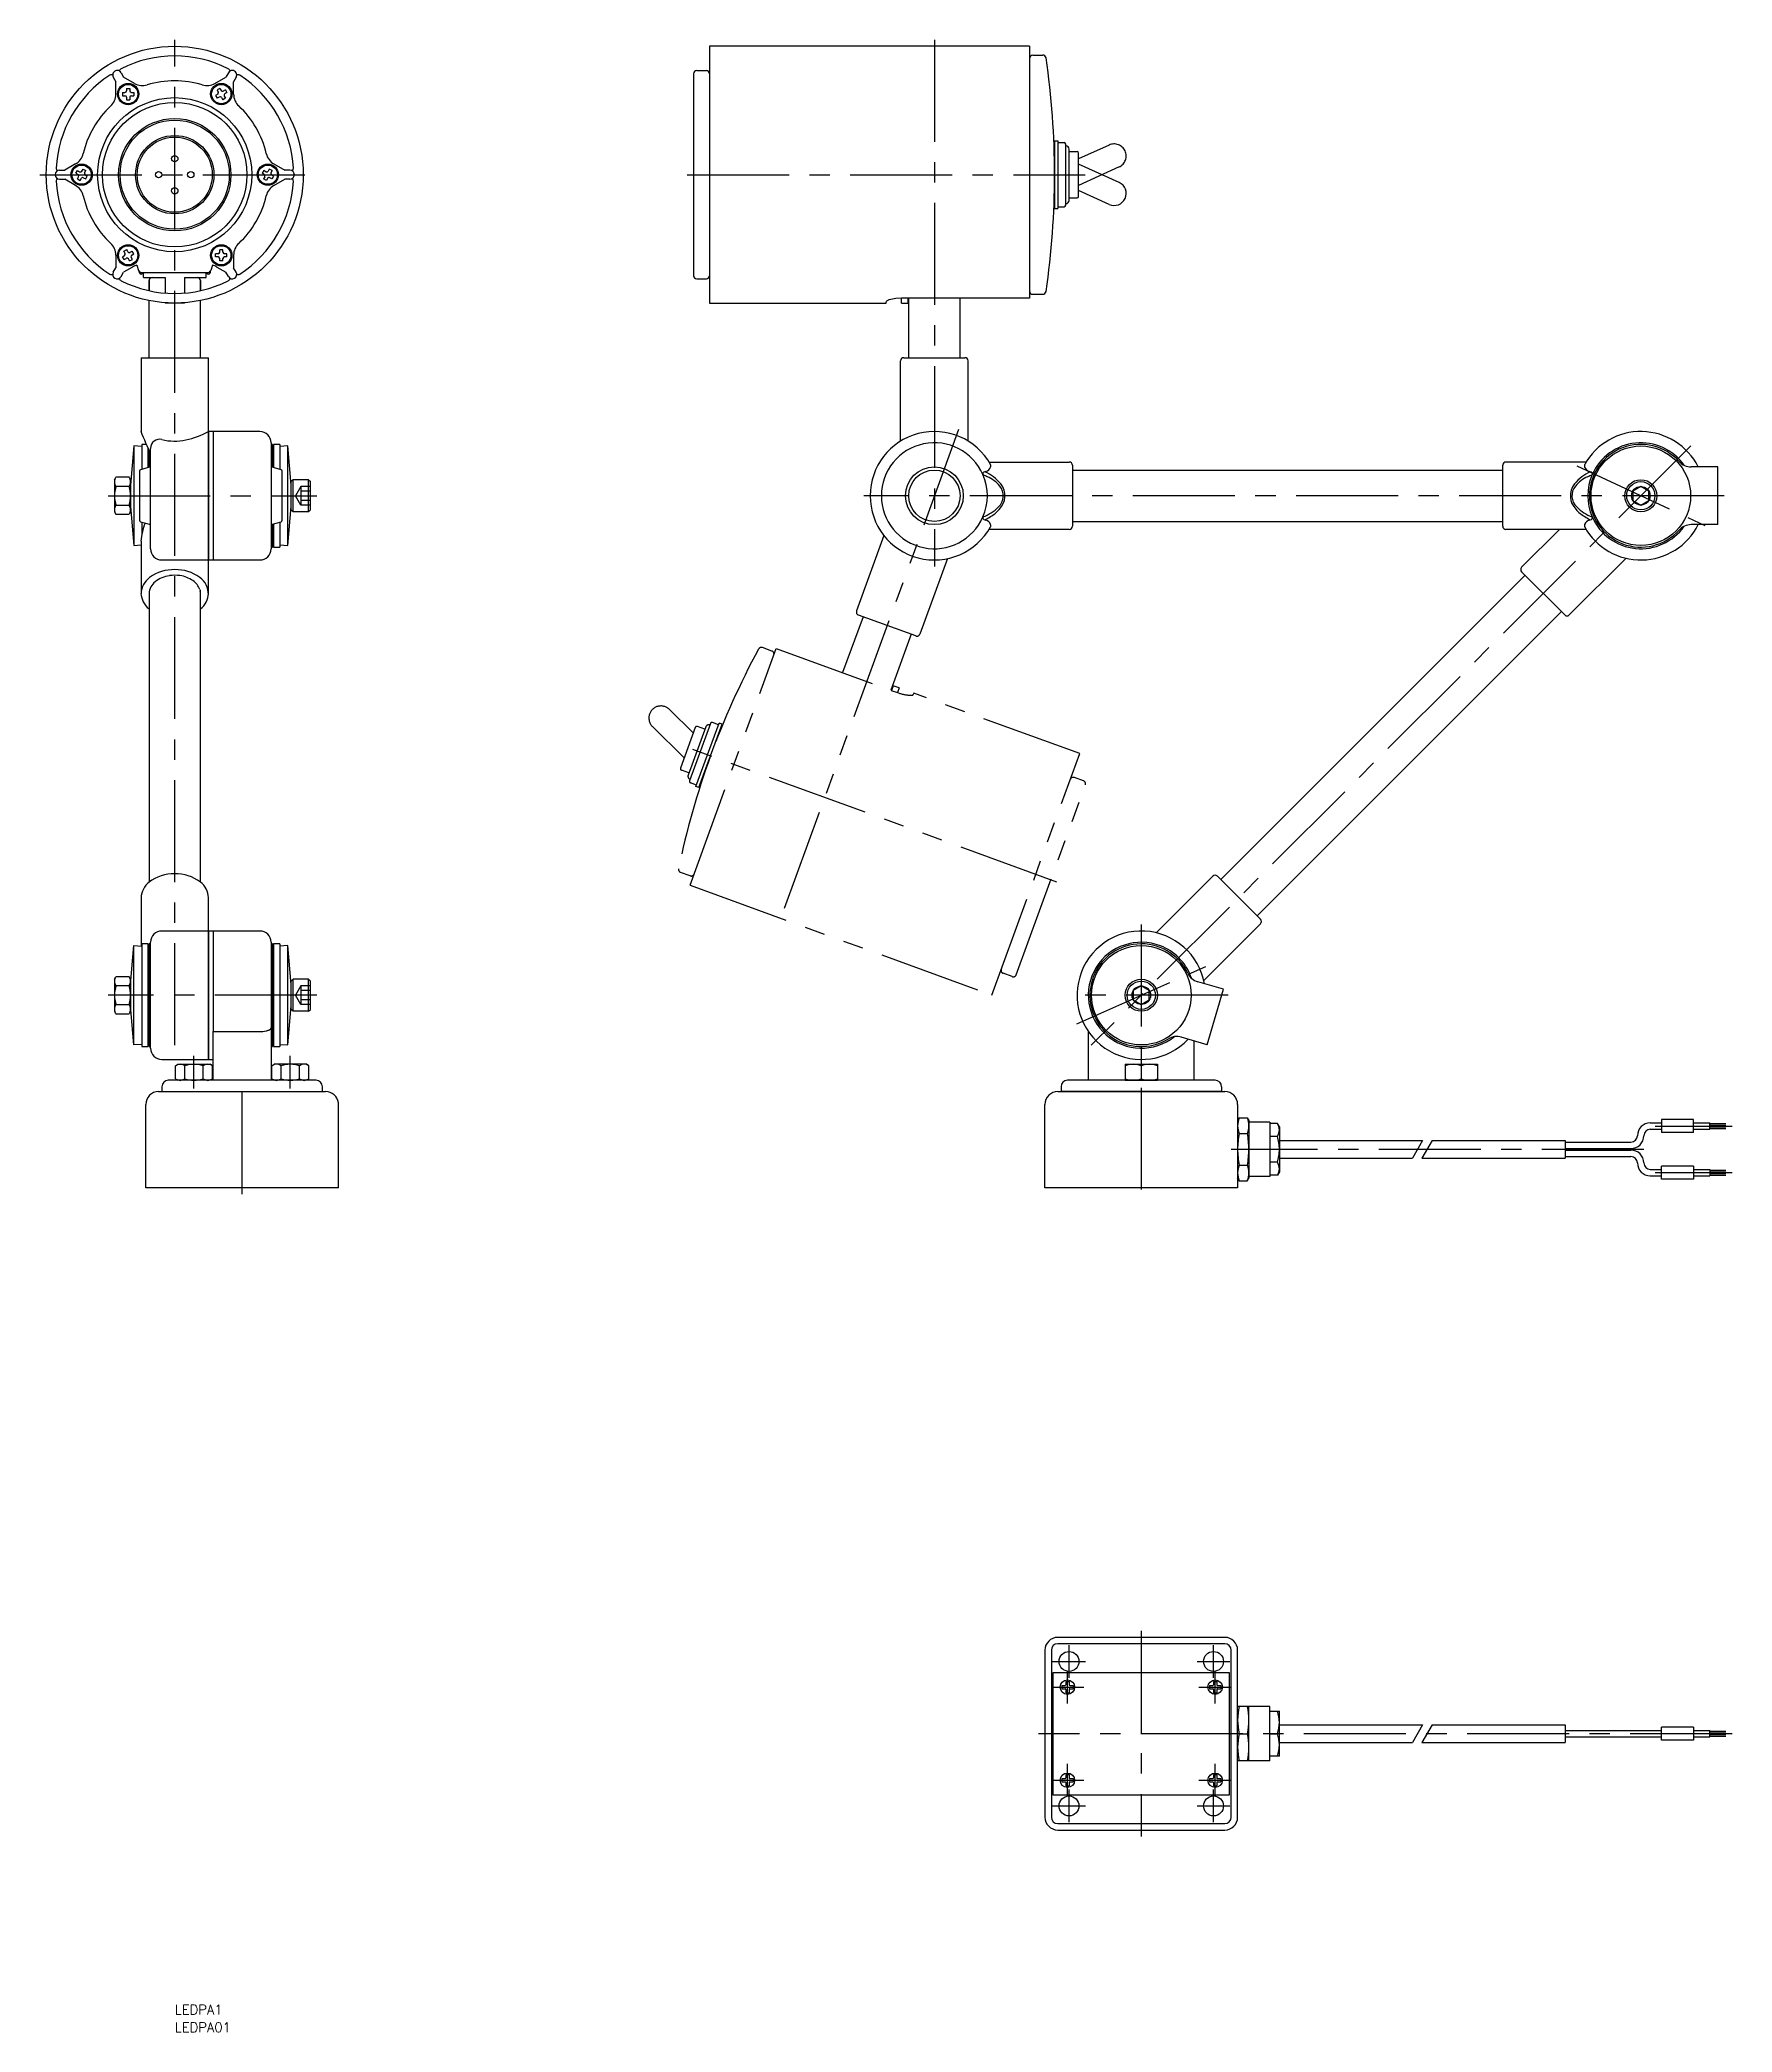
# Model space of a CAD drawing. Extents: x -42 to 485, y -579 to 42.
import ezdxf

# ---------------------------------------------------------------- set-up
doc = ezdxf.new("R2010")
doc.units = 0
for name, pattern in [('CENTER', [50.8, 31.75, -6.35, 6.35, -6.35]), ('DASHED', [19.05, 12.7, -6.35]), ('PHANTOM', [63.5, 31.75, -6.35, 6.35, -6.35, 6.35, -6.35])]:
    doc.linetypes.add(name, pattern=pattern)
doc.layers.get('0').update_dxf_attribs({"linetype": 'CONTINUOUS'})
doc.layers.add('CENTER', color=1, linetype='CENTER')
doc.styles.get("Standard").update_dxf_attribs({"font": 'txt.shx', "height": 3, "bigfont": 'bigfont.shx'})

# ---------------------------------------------------------------- blocks, each defined once
blk = doc.blocks.new('*U18')
at = {"color": 7, "linetype": 'CONTINUOUS'}
blk.add_text('LEDPA1', height=3, dxfattribs=at).set_placement((0, -573))
blk = doc.blocks.new('*U19')
at = {"color": 7, "linetype": 'CONTINUOUS'}
blk.add_text('LEDPA01', height=3, dxfattribs=at).set_placement((0, -578.52))

msp = doc.modelspace()

# ---------------------------------------------------------------- linework, layer by layer
at = {"color": 7, "linetype": 'CONTINUOUS'}
for p, q in [((266.2, 40), (166.56, 40)), ((166.56, 40), (166.56, -40)), ((266.2, 40), (266.2, -38.46)), ((267.2, 37.25), (270.34, 37.25)), ((-16.71, 31.75), (-15.91, 30.36)), ((16.71, 31.75), (15.91, 30.36)), ((161.56, 31.45), (161.56, -31.45)), ((162.56, 32.45), (165.56, 32.45)), ((-19.14, 30.35), (-18.34, 28.96)), ((-18.34, 25.07), (-18.34, 28.96)), ((-16.25, 25.61), (-16.25, 24.61)), ((-16.25, 25.61), (-15.5, 25.61)), ((-12.54, 28.41), (-15.91, 30.36)), ((-15, 26.86), (-14, 26.86)), ((-15, 26.86), (-15, 26.11)), ((-14, 26.86), (-14, 26.11)), ((-13.5, 25.61), (-12.75, 25.61)), ((-12.75, 25.61), (-12.75, 24.61)), ((12.54, 28.41), (15.91, 30.36)), ((13.38, 25.05), (12.73, 24.67)), ((14.06, 26.88), (13.19, 26.38)), ((13.19, 26.38), (13.57, 25.73)), ((14.06, 26.88), (14.43, 26.23)), ((15.77, 26.42), (15.12, 26.05)), ((16.27, 25.56), (15.62, 25.18)), ((15.77, 26.42), (16.27, 25.56)), ((19.14, 30.35), (18.34, 28.96)), ((18.34, 25.07), (18.34, 28.96)), ((-16.25, 24.61), (-15.5, 24.61)), ((-15, 24.11), (-15, 23.36)), ((-15, 23.36), (-14, 23.36)), ((-14, 24.11), (-14, 23.36)), ((-13.5, 24.61), (-12.75, 24.61)), ((12.73, 24.67), (13.23, 23.81)), ((13.88, 24.18), (13.23, 23.81)), ((14.57, 24), (14.94, 23.35)), ((15.81, 23.85), (14.94, 23.35)), ((15.43, 24.5), (15.81, 23.85)), ((273.99, 10.5), (273.99, -10.5)), ((273.99, 10.5), (274.99, 10.5)), ((274.99, 10.5), (274.99, -10.5)), ((274.99, 10), (276.99, 10)), ((277.49, -9.5), (277.49, 9.5)), ((278.49, -8), (278.49, 8)), ((278.49, 7.25), (280.99, 7.25)), ((281.49, -6.75), (281.49, 6.75)), ((-35.85, 1.4), (-34.25, 1.4)), ((-30.88, 3.35), (-34.25, 1.4)), ((-30.77, 0.44), (-30.27, 1.31)), ((-30.77, 0.44), (-30.12, 0.07)), ((-30.27, 1.31), (-29.62, 0.93)), ((-28.93, 1.12), (-28.56, 1.77)), ((-28.56, 1.77), (-27.69, 1.27)), ((-28.07, 0.62), (-27.69, 1.27)), ((27.73, 1.31), (27.23, 0.44)), ((27.88, 0.07), (27.23, 0.44)), ((28.38, 0.93), (27.73, 1.31)), ((29.44, 1.77), (29.07, 1.12)), ((30.31, 1.27), (29.44, 1.77)), ((30.31, 1.27), (29.93, 0.62)), ((30.88, 3.35), (34.25, 1.4)), ((35.85, 1.4), (34.25, 1.4)), ((294.1, -2.41), (281.49, 3.31)), ((-35.85, -1.4), (-34.25, -1.4)), ((-30.88, -3.35), (-34.25, -1.4)), ((-30.31, -1.27), (-29.93, -0.62)), ((-30.31, -1.27), (-29.44, -1.77)), ((-29.44, -1.77), (-29.07, -1.12)), ((-28.38, -0.93), (-27.73, -1.31)), ((-27.88, -0.07), (-27.23, -0.44)), ((-27.73, -1.31), (-27.23, -0.44)), ((28.07, -0.62), (27.69, -1.27)), ((28.56, -1.77), (27.69, -1.27)), ((28.93, -1.12), (28.56, -1.77)), ((30.27, -1.31), (29.62, -0.93)), ((30.77, -0.44), (30.12, -0.07)), ((30.77, -0.44), (30.27, -1.31)), ((30.88, -3.35), (34.25, -1.4)), ((35.85, -1.4), (34.25, -1.4)), ((291, -9.24), (281.49, -4.92)), ((273.99, -10.5), (274.99, -10.5)), ((274.99, -10), (276.99, -10)), ((278.49, -7.25), (280.99, -7.25)), ((-15.81, -23.85), (-14.94, -23.35)), ((-15.43, -24.5), (-15.81, -23.85)), ((-14.57, -24), (-14.94, -23.35)), ((-13.88, -24.18), (-13.23, -23.81)), ((-13.38, -25.05), (-12.73, -24.67)), ((-12.73, -24.67), (-13.23, -23.81)), ((12.75, -25.61), (12.75, -24.61)), ((13.5, -24.61), (12.75, -24.61)), ((15, -23.36), (14, -23.36)), ((14, -24.11), (14, -23.36)), ((15, -24.11), (15, -23.36)), ((16.25, -24.61), (15.5, -24.61)), ((16.25, -25.61), (16.25, -24.61)), ((-19.14, -30.35), (-18.34, -28.96)), ((-18.34, -25.07), (-18.34, -28.96)), ((-16.71, -31.75), (-15.91, -30.36)), ((-16.27, -25.56), (-15.62, -25.18)), ((-15.77, -26.42), (-16.27, -25.56)), ((-13.13, -28.75), (-15.91, -30.36)), ((-15.77, -26.42), (-15.12, -26.05)), ((-14.06, -26.88), (-14.43, -26.23)), ((-14.06, -26.88), (-13.19, -26.38)), ((-13.19, -26.38), (-13.57, -25.73)), ((-11.75, -28.21), (-11.23, -29.81)), ((-10.99, -30.6), (-11.06, -30.12)), ((-10.28, -30.5), (10.28, -30.5)), ((-9.75, -32), (-9.75, -30.5)), ((9.75, -32), (9.75, -30.5)), ((11.06, -30.12), (10.99, -30.6)), ((11.75, -28.21), (11.23, -29.81)), ((13.5, -25.61), (12.75, -25.61)), ((13.13, -28.75), (15.91, -30.36)), ((14, -26.86), (14, -26.11)), ((15, -26.86), (14, -26.86)), ((15, -26.86), (15, -26.11)), ((16.25, -25.61), (15.5, -25.61)), ((16.71, -31.75), (15.91, -30.36)), ((18.34, -25.07), (18.34, -28.96)), ((19.14, -30.35), (18.34, -28.96)), ((-9.75, -32), (-3, -32)), ((-8, -36.12), (-8, -33)), ((-8, -33), (-8, -36.12)), ((-3, -32), (-3, -36.88)), ((3, -32), (3, -36.88)), ((3, -32), (9.75, -32)), ((8, -36.12), (8, -33)), ((8, -33), (8, -36.12)), ((162.56, -32.45), (165.56, -32.45)), ((-8, -57), (-8, -39.19)), ((-3, -39.89), (-3, -40)), ((3, -40), (-3, -40)), ((3, -39.89), (3, -40)), ((8, -57), (8, -39.19)), ((166.56, -40), (221.56, -40)), ((221.56, -40), (221.56, -39.55)), ((226.36, -38.46), (224.55, -38.58)), ((266.2, -38.46), (226.36, -38.46)), ((226.36, -40), (226.36, -38.46)), ((226.36, -40), (228.36, -40)), ((228.56, -38.46), (228.36, -38.46)), ((228.36, -40), (228.36, -38.46)), ((228.56, -57), (228.56, -38.46)), ((244.56, -57), (244.56, -38.46)), ((267.2, -37.25), (270.34, -37.25)), ((-10.5, -57), (-10.5, -80.03)), ((-10.5, -57), (10.5, -57)), ((10.5, -80), (10.5, -57)), ((226.06, -82.98), (226.06, -58)), ((227.06, -57), (246.06, -57)), ((247.06, -82.98), (247.06, -58)), ((10.5, -120), (10.5, -80)), ((10.5, -80), (10.5, -120)), ((12, -80), (10.5, -80)), ((26.5, -80), (12, -80)), ((12, -80), (12, -120)), ((12, -80), (12, -120)), ((-12.74, -84.5), (-13.74, -96.7)), ((-12.74, -84.5), (-12.74, -115.5)), ((-10.25, -84.7), (-12.74, -84.5)), ((-10.25, -84), (-10.25, -91.79)), ((-8.79, -84), (-10.25, -84)), ((-8.25, -91.21), (-8.25, -85.31)), ((-8, -85.92), (-8, -91.14)), ((-7.5, -116.5), (-7.5, -85.23)), ((30, -83.5), (30, -116.5)), ((30.5, -84), (30, -84)), ((30.5, -84), (30.5, -91.14)), ((30.75, -84), (30.75, -91.21)), ((32.75, -84), (30.75, -84)), ((32.75, -84), (32.75, -91.74)), ((35.24, -84.5), (32.75, -84.7)), ((36.24, -96.7), (35.24, -84.5)), ((35.24, -115.5), (35.24, -84.5)), ((-11, -92.38), (-11, -107.62)), ((-7.5, -91), (-10.64, -91.9)), ((-8.25, -91), (-8, -91)), ((33.14, -91.9), (30, -91)), ((30.5, -91), (30.75, -91)), ((33.5, -92.96), (33.5, -92.38)), ((33.5, -107.62), (33.5, -92.96)), ((253.59, -89.5), (278.56, -89.5)), ((279.56, -90.5), (279.56, -109.5)), ((279.56, -92), (413.56, -92)), ((413.56, -109.5), (413.56, -90.5)), ((439.54, -89.5), (414.56, -89.5)), ((480.56, -91), (472.22, -91)), ((480.56, -109), (480.56, -91)), ((-18.74, -95), (-18.3, -94.23)), ((-18.74, -95), (-18.74, -105)), ((-14.19, -94.23), (-18.3, -94.23)), ((-14.19, -97.11), (-18.3, -97.11)), ((-13.74, -95), (-14.19, -94.23)), ((-13.74, -95), (-13.74, -105)), ((36.84, -95), (36.24, -95.6)), ((36.24, -104.4), (36.24, -95.6)), ((36.84, -105), (36.84, -95)), ((41.64, -95), (36.84, -95)), ((41.64, -105), (41.64, -95)), ((41.64, -95), (42.24, -95.6)), ((42.24, -104.4), (42.24, -95.6)), ((456.56, -97.11), (454.06, -98.56)), ((454.06, -98.56), (454.06, -101.44)), ((459.06, -98.56), (456.56, -97.11)), ((459.06, -101.44), (459.06, -98.56)), ((-18.74, -105), (-18.3, -105.77)), ((-18.3, -102.89), (-14.19, -102.89)), ((-13.74, -105), (-14.19, -105.77)), ((-13.74, -103.3), (-12.74, -115.5)), ((35.24, -115.5), (36.24, -103.3)), ((36.84, -105), (36.24, -104.4)), ((41.64, -105), (36.84, -105)), ((41.64, -105), (42.24, -104.4)), ((454.06, -101.44), (456.56, -102.89)), ((456.56, -102.89), (459.06, -101.44)), ((-18.3, -105.77), (-14.19, -105.77)), ((-10.64, -108.1), (-7.5, -109)), ((-10.25, -108.21), (-10.25, -112.18)), ((30, -109), (33.14, -108.1)), ((30.5, -108.86), (30.5, -116)), ((30.75, -109), (30.5, -109)), ((30.75, -108.79), (30.75, -116)), ((32.75, -108.21), (32.75, -116)), ((278.56, -110.5), (253.59, -110.5)), ((279.56, -108), (413.56, -108)), ((439.54, -110.5), (414.56, -110.5)), ((431.21, -110.5), (419.44, -122.27)), ((480.56, -109), (472.22, -109)), ((-12.74, -115.5), (-10.5, -115.32)), ((-10.5, -114.12), (-10.5, -130.41)), ((30, -116), (30.5, -116)), ((30.75, -116), (32.75, -116)), ((32.75, -115.3), (35.24, -115.5)), ((-4, -120), (10.5, -120)), ((10.5, -130.41), (10.5, -120)), ((10.5, -120), (12, -120)), ((12, -120), (26.5, -120)), ((432.88, -137.12), (419.44, -123.69)), ((451.95, -119.46), (434.29, -137.12)), ((325.75, -219.5), (420.5, -124.75)), ((-8, -130.41), (-8, -220.35)), ((8, -220.35), (8, -130.41)), ((337.06, -230.81), (431.81, -136.06)), ((305.61, -236.1), (323.27, -218.44)), ((338.12, -231.88), (324.69, -218.44)), ((325.75, -219.5), (337.06, -230.81)), ((-10.5, -225.16), (-10.5, -240.25)), ((10.5, -235.56), (10.5, -225.16)), ((10.5, -235.56), (-4, -235.56)), ((10.5, -275.56), (10.5, -235.56)), ((10.5, -235.56), (10.5, -275.56)), ((12, -235.56), (10.5, -235.56)), ((26.5, -235.56), (12, -235.56)), ((12, -235.56), (12, -266.87)), ((12, -235.56), (12, -266.87)), ((320.46, -250.95), (338.12, -233.29)), ((-13.74, -252.26), (-12.74, -240.06)), ((-12.74, -271.06), (-12.74, -240.06)), ((-12.74, -240.06), (-10.25, -240.27)), ((-10.25, -239.56), (-10.25, -271.56)), ((-8.25, -239.56), (-10.25, -239.56)), ((-8.25, -271.56), (-8.25, -239.56)), ((-8.25, -240.58), (-8, -240.8)), ((-8, -239.56), (-8, -271.56)), ((-7.5, -239.56), (-8, -239.56)), ((-7.5, -272.06), (-7.5, -239.06)), ((30, -239.06), (30, -265.72)), ((30.5, -239.56), (30, -239.56)), ((30.5, -239.56), (30.5, -271.56)), ((30.75, -239.56), (30.75, -271.56)), ((32.75, -239.56), (30.75, -239.56)), ((32.75, -239.56), (32.75, -271.56)), ((35.24, -240.06), (32.75, -240.27)), ((35.24, -271.06), (35.24, -240.06)), ((36.24, -252.26), (35.24, -240.06)), ((-18.74, -250.56), (-18.3, -249.79)), ((-18.74, -250.56), (-18.74, -260.56)), ((-14.19, -249.79), (-18.3, -249.79)), ((-14.19, -252.68), (-18.3, -252.68)), ((-13.74, -250.56), (-14.19, -249.79)), ((-13.74, -250.56), (-13.74, -260.56)), ((-8.25, -249.76), (-8, -250.41)), ((-8.25, -252.56), (-8, -252.56)), ((30.5, -252.56), (30.75, -252.56)), ((36.84, -250.56), (36.24, -251.16)), ((36.24, -259.96), (36.24, -251.16)), ((36.84, -260.56), (36.84, -250.56)), ((41.64, -250.56), (36.84, -250.56)), ((41.64, -260.56), (41.64, -250.56)), ((41.64, -250.56), (42.24, -251.16)), ((42.24, -259.96), (42.24, -251.16)), ((301, -252.68), (298.5, -254.12)), ((298.5, -254.12), (298.5, -257.01)), ((303.5, -254.12), (301, -252.68)), ((303.5, -257.01), (303.5, -254.12)), ((326.56, -253.71), (318.56, -251.35)), ((321.48, -270.97), (326.56, -253.71)), ((-18.74, -260.56), (-18.3, -261.34)), ((-18.3, -258.45), (-14.19, -258.45)), ((-13.74, -260.56), (-14.19, -261.34)), ((-12.74, -271.06), (-13.74, -258.87)), ((-8.25, -258.56), (-8, -258.56)), ((30.5, -258.56), (30.75, -258.56)), ((35.24, -271.06), (36.24, -258.87)), ((36.84, -260.56), (36.24, -259.96)), ((41.64, -260.56), (36.84, -260.56)), ((41.64, -260.56), (42.24, -259.96)), ((298.5, -257.01), (301, -258.45)), ((301, -258.45), (303.5, -257.01)), ((-18.3, -261.34), (-14.19, -261.34)), ((30, -265.72), (30, -282.06)), ((-10.25, -270.86), (-12.74, -271.06)), ((-10.25, -271.56), (-8.25, -271.56)), ((-8.25, -270.78), (-8, -270.8)), ((-8, -271.56), (-7.5, -271.56)), ((12, -266.87), (26.5, -266.87)), ((12, -282.06), (12, -266.87)), ((30, -271.56), (30.5, -271.56)), ((30.5, -270.8), (30.75, -270.78)), ((30.75, -271.56), (32.75, -271.56)), ((32.75, -270.86), (35.24, -271.06)), ((284.5, -266.87), (284.5, -282.06)), ((321.48, -270.97), (313.47, -268.62)), ((317.5, -282.06), (317.5, -269.8)), ((-4, -275.56), (10.5, -275.56)), ((0.23, -277.51), (1, -277.06)), ((0.23, -281.62), (0.23, -277.51)), ((1, -277.06), (11, -277.06)), ((3.11, -281.62), (3.11, -277.51)), ((8.89, -281.62), (8.89, -277.51)), ((10.5, -275.56), (12, -275.56)), ((11.77, -277.51), (11, -277.06)), ((11.77, -281.62), (11.77, -277.51)), ((30.23, -277.51), (31, -277.06)), ((30.23, -281.62), (30.23, -277.51)), ((41, -277.06), (31, -277.06)), ((33.11, -281.62), (33.11, -277.51)), ((38.89, -281.62), (38.89, -277.51)), ((41.77, -277.51), (41, -277.06)), ((41.77, -281.62), (41.77, -277.51)), ((296, -277.06), (296, -282.06)), ((296, -277.06), (306, -277.06)), ((301, -277.51), (301, -281.62)), ((306, -277.06), (306, -282.06)), ((-4, -284.06), (-4, -285.56)), ((44, -282.06), (-2, -282.06)), ((0.23, -281.62), (1, -282.06)), ((11.77, -281.62), (11, -282.06)), ((30.23, -281.62), (31, -282.06)), ((41.77, -281.62), (41, -282.06)), ((46, -285.56), (46, -284.06)), ((276, -284.06), (276, -285.56)), ((324, -282.06), (278, -282.06)), ((296, -282.06), (306, -282.06)), ((326, -284.06), (326, -285.56)), ((-9, -315.56), (-9, -289.56)), ((-5, -285.56), (47, -285.56)), ((51, -315.56), (51, -289.56)), ((271, -315.56), (271, -289.56)), ((275, -285.56), (327, -285.56)), ((326, -285.56), (276, -285.56)), ((331, -289.56), (331, -315.56)), ((331.48, -293.75), (331, -294.57)), ((331.48, -293.75), (334.02, -293.75)), ((334.02, -293.75), (334.5, -294.57)), ((334.5, -294.57), (334.5, -312.55)), ((341, -295.06), (334.5, -295.06)), ((341, -295.06), (341, -312.06)), ((343.37, -295.48), (341, -295.48)), ((344, -296.56), (343.37, -295.48)), ((344, -296.56), (344, -310.56)), ((459.5, -295.31), (463, -295.31)), ((459.5, -297.31), (463, -297.31)), ((473, -294.31), (463, -294.31)), ((463, -294.31), (463, -298.31)), ((473, -298.31), (473, -294.31)), ((473, -295.31), (478, -295.31)), ((473, -297.31), (478, -297.31)), ((478, -297.31), (478, -295.31)), ((478, -295.56), (483, -295.56)), ((478, -296.06), (483, -296.06)), ((478, -296.56), (483, -296.56)), ((478, -297.06), (483, -297.06)), ((331.48, -298.65), (334.02, -298.65)), ((343.37, -299.52), (341, -299.52)), ((344, -300.81), (388.59, -300.81)), ((391.59, -300.81), (433, -300.81)), ((433, -300.81), (433, -306.31)), ((433, -301.31), (453.5, -301.31)), ((433, -303.31), (453.5, -303.31)), ((433, -303.81), (453.5, -303.81)), ((473, -298.31), (463, -298.31)), ((331.48, -308.47), (334.02, -308.47)), ((343.37, -307.6), (341, -307.6)), ((344, -306.31), (385.41, -306.31)), ((388.41, -306.31), (433, -306.31)), ((433, -305.81), (453.5, -305.81)), ((459.5, -309.81), (463, -309.81)), ((463, -312.81), (463, -308.81)), ((473, -308.81), (463, -308.81)), ((473, -308.81), (473, -312.81)), ((473, -309.81), (478, -309.81)), ((478, -309.81), (478, -311.81)), ((478, -310.06), (483, -310.06)), ((51, -315.56), (-9, -315.56)), ((331, -315.56), (271, -315.56)), ((331.48, -313.38), (331, -312.55)), ((331.48, -313.38), (334.02, -313.38)), ((334.02, -313.38), (334.5, -312.55)), ((341, -312.06), (334.5, -312.06)), ((343.37, -311.64), (341, -311.64)), ((344, -310.56), (343.37, -311.64)), ((459.5, -311.81), (463, -311.81)), ((473, -312.81), (463, -312.81)), ((473, -311.81), (478, -311.81)), ((478, -310.56), (483, -310.56)), ((478, -311.06), (483, -311.06)), ((478, -311.56), (483, -311.56)), ((327, -455.56), (275, -455.56)), ((327, -457.56), (275, -457.56)), ((271, -459.56), (271, -511.56)), ((273, -459.56), (273, -511.56)), ((329, -511.56), (329, -459.56)), ((331, -511.56), (331, -459.56)), ((328.5, -466.56), (273.5, -466.56)), ((273.5, -466.56), (273.5, -504.56)), ((276.25, -470.56), (277.25, -470.56)), ((276.25, -470.56), (276.25, -471.56)), ((276.25, -471.56), (277.25, -471.56)), ((277.5, -469.31), (278.5, -469.31)), ((277.5, -469.31), (277.5, -470.31)), ((278.5, -469.31), (278.5, -470.31)), ((278.75, -470.56), (279.75, -470.56)), ((278.75, -471.56), (279.75, -471.56)), ((279.75, -470.56), (279.75, -471.56)), ((322.25, -470.56), (322.25, -471.56)), ((322.25, -470.56), (323.25, -470.56)), ((322.25, -471.56), (323.25, -471.56)), ((323.5, -469.31), (324.5, -469.31)), ((323.5, -469.31), (323.5, -470.31)), ((324.5, -469.31), (324.5, -470.31)), ((324.75, -470.56), (325.75, -470.56)), ((324.75, -471.56), (325.75, -471.56)), ((325.75, -470.56), (325.75, -471.56)), ((328.5, -504.56), (328.5, -466.56)), ((277.5, -471.81), (277.5, -472.81)), ((277.5, -472.81), (278.5, -472.81)), ((278.5, -471.81), (278.5, -472.81)), ((323.5, -471.81), (323.5, -472.81)), ((323.5, -472.81), (324.5, -472.81)), ((324.5, -471.81), (324.5, -472.81)), ((341, -477.06), (331, -477.06)), ((331, -494.06), (331, -477.06)), ((334.5, -494.06), (334.5, -477.06)), ((341, -494.06), (341, -477.06)), ((341, -492.56), (341, -478.56)), ((341, -478.56), (344, -478.56)), ((344, -492.56), (344, -478.56)), ((344, -482.81), (388.59, -482.81)), ((391.59, -482.81), (433, -482.81)), ((433, -482.81), (433, -488.31)), ((463, -487.56), (463, -483.56)), ((473, -483.56), (463, -483.56)), ((473, -483.56), (473, -487.56)), ((331.48, -485.56), (334.02, -485.56)), ((341, -485.56), (343.37, -485.56)), ((344, -488.31), (385.41, -488.31)), ((388.41, -488.31), (433, -488.31)), ((433, -484.56), (463, -484.56)), ((433, -486.56), (463, -486.56)), ((473, -487.56), (463, -487.56)), ((473, -484.56), (478, -484.56)), ((473, -486.56), (478, -486.56)), ((478, -486.56), (478, -484.56)), ((478, -484.81), (483, -484.81)), ((478, -485.31), (483, -485.31)), ((478, -485.81), (483, -485.81)), ((478, -486.31), (483, -486.31)), ((341, -494.06), (331, -494.06)), ((344, -492.56), (341, -492.56)), ((276.25, -499.56), (277.25, -499.56)), ((276.25, -499.56), (276.25, -500.56)), ((276.25, -500.56), (277.25, -500.56)), ((277.5, -498.31), (278.5, -498.31)), ((277.5, -498.31), (277.5, -499.31)), ((277.5, -500.81), (277.5, -501.81)), ((277.5, -501.81), (278.5, -501.81)), ((278.5, -498.31), (278.5, -499.31)), ((278.5, -500.81), (278.5, -501.81)), ((278.75, -499.56), (279.75, -499.56)), ((278.75, -500.56), (279.75, -500.56)), ((279.75, -499.56), (279.75, -500.56)), ((322.25, -499.56), (322.25, -500.56)), ((322.25, -499.56), (323.25, -499.56)), ((322.25, -500.56), (323.25, -500.56)), ((323.5, -498.31), (324.5, -498.31)), ((323.5, -498.31), (323.5, -499.31)), ((323.5, -500.81), (323.5, -501.81)), ((323.5, -501.81), (324.5, -501.81)), ((324.5, -498.31), (324.5, -499.31)), ((324.5, -500.81), (324.5, -501.81)), ((324.75, -499.56), (325.75, -499.56)), ((324.75, -500.56), (325.75, -500.56)), ((325.75, -499.56), (325.75, -500.56)), ((273.5, -504.56), (328.5, -504.56)), ((275, -513.56), (327, -513.56)), ((275, -515.56), (327, -515.56))]:
    msp.add_line(p, q, dxfattribs=at)
at = {"color": 3, "linetype": 'PHANTOM'}
for p, q in [((291, 9.24), (281.49, 4.92)), ((294.1, 2.41), (281.49, -3.32)), ((244.09, -79.33), (188, -233.44)), ((220.87, -112.4), (212.33, -135.88)), ((240.61, -119.59), (232.07, -143.06)), ((214.34, -137.67), (208, -155.09)), ((230.78, -143.66), (212.93, -137.16)), ((160.49, -221.3), (187.32, -147.57)), ((185.97, -148.36), (183.02, -147.29)), ((187.32, -147.57), (225.1, -161.32)), ((229.37, -143.14), (223.03, -160.57)), ((223.03, -160.57), (223.22, -160.63)), ((223.75, -159.19), (223.22, -160.63)), ((225.63, -159.87), (223.75, -159.19)), ((225.63, -159.87), (225.1, -161.32)), ((154.03, -166.54), (161.49, -173.85)), ((230.14, -161.51), (229.98, -161.94)), ((281.82, -180.32), (230.14, -161.51)), ((148.78, -171.9), (158.67, -181.59)), ((162.11, -172.14), (157.49, -184.82)), ((165.36, -171.99), (159.89, -187.02)), ((166.81, -170.92), (160.31, -188.77)), ((162.32, -190.57), (169.5, -170.84)), ((165.1, -172.69), (162.75, -171.84)), ((163.26, -190.91), (170.44, -171.18)), ((169.33, -171.31), (167.45, -170.62)), ((170.44, -171.18), (169.5, -170.84)), ((274.72, -220.3), (157.92, -177.8)), ((160.14, -186.32), (157.79, -185.46)), ((254.46, -255.5), (281.82, -180.32)), ((162.49, -190.1), (160.61, -189.42)), ((163.26, -190.91), (162.32, -190.57)), ((262.08, -249.17), (283.59, -190.07)), ((283, -188.79), (280.18, -187.76)), ((160.49, -218.37), (157.54, -217.3)), ((160.49, -221.3), (254.46, -255.5)), ((260.8, -249.77), (257.98, -248.74))]:
    msp.add_line(p, q, dxfattribs=at)
at = {"color": 3, "linetype": 'DASHED'}
for p, q in [((39.24, -97.11), (37.57, -100)), ((42.24, -97.11), (39.24, -97.11)), ((39.24, -97.11), (39.24, -102.89)), ((42.24, -98.56), (39.24, -98.56)), ((39.24, -102.89), (37.57, -100)), ((42.24, -101.44), (39.24, -101.44)), ((42.24, -102.89), (39.24, -102.89)), ((39.24, -252.68), (37.57, -255.56)), ((42.24, -252.68), (39.24, -252.68)), ((39.24, -252.68), (39.24, -258.45)), ((42.24, -254.12), (39.24, -254.12)), ((39.24, -258.45), (37.57, -255.56)), ((42.24, -257.01), (39.24, -257.01)), ((42.24, -258.45), (39.24, -258.45))]:
    msp.add_line(p, q, dxfattribs=at)
at = {"color": 3, "linetype": 'CONTINUOUS'}
for p, q in [((-8.25, -253.1), (-8, -253.1)), ((30.5, -253.1), (30.75, -253.1)), ((-8.25, -258.02), (-8, -258.02)), ((30.5, -258.02), (30.75, -258.02)), ((388.59, -300.81), (385.41, -306.31)), ((391.59, -300.81), (388.41, -306.31)), ((388.59, -482.81), (385.41, -488.31)), ((391.59, -482.81), (388.41, -488.31))]:
    msp.add_line(p, q, dxfattribs=at)
at = {"color": 7, "linetype": 'CONTINUOUS'}
for centre, radius in [((0, 0), 40), ((-14.5, 25.11), 3.31), ((-14.5, 25.11), 3), ((14.5, 25.11), 3.31), ((14.5, 25.11), 3), ((0, 0), 24), ((0, 0), 22.5), ((0, 0), 17.5), ((0, 0), 17), ((0, 0), 12.2), ((0, 0), 11.7), ((-29, 0), 3.31), ((-29, 0), 3), ((-5, 0), 1), ((0, 5), 1), ((5, 0), 1), ((29, 0), 3.31), ((29, 0), 3), ((0, -5), 1), ((-14.5, -25.11), 3.31), ((-14.5, -25.11), 3), ((14.5, -25.11), 3.31), ((14.5, -25.11), 3), ((456.56, -100), 15.5), ((236.56, -100), 9), ((236.56, -100), 8), ((456.56, -100), 5), ((456.56, -100), 4.4), ((456.56, -100), 2.89), ((301, -255.56), 15.5), ((301, -255.56), 5), ((301, -255.56), 4.4), ((301, -255.56), 2.89), ((278.5, -463.06), 3.1), ((323.5, -463.06), 3.1), ((278, -471.06), 2.25), ((324, -471.06), 2.25), ((278, -500.06), 2.25), ((324, -500.06), 2.25), ((278.5, -508.06), 3.1), ((323.5, -508.06), 3.1)]:
    msp.add_circle(centre, radius, dxfattribs=at)
for centre, radius, start, end in [((267.2, 36.25), 1, 90.00007, 180.00007), ((270.34, 36.25), 1, 8.37108, 90.00007), ((-19.7, 30.13), 1, 67.71157, 123.18474), ((-17.92, 31.05), 1.4, 30, 210), ((-16.24, 32.13), 1, 116.81526, 172.28843), ((0, 0), 37, 63.18474, 116.81526), ((16.24, 32.13), 1, 7.71157, 63.18474), ((17.93, 31.05), 1.4, 330, 150), ((19.7, 30.13), 1, 56.81526, 112.28843), ((162.56, 31.45), 1, 90.00007, 180.00021), ((165.56, 31.45), 1, 0.00007, 90.00007), ((23.99, 0), 250, 0.00018, 8.37108), ((0, 0), 37, 123.18474, 176.81526), ((-23.34, 25.07), 5, 312.95197, 0), ((-15.5, 26.11), 0.5, 270, 0), ((-13.5, 26.11), 0.5, 180, 270), ((-10.04, 32.75), 5, 240, 287.04803), ((0, 0), 29.25, 72.95197, 107.04803), ((10.04, 32.75), 5, 252.95197, 300), ((13.13, 25.48), 0.5, 300, 30), ((14.87, 26.48), 0.5, 210, 300), ((15.87, 24.75), 0.5, 120, 210), ((23.34, 25.07), 5, 180, 227.04803), ((0, 0), 37, 3.18474, 56.81526), ((0, 0), 29.25, 132.95197, 167.04803), ((-15.5, 24.11), 0.5, 0, 90), ((-13.5, 24.11), 0.5, 90, 180), ((14.13, 23.75), 0.5, 30, 120), ((0, 0), 29.25, 12.95197, 47.04803), ((-33.38, 7.68), 5, 300, 347.04803), ((33.38, 7.68), 5, 192.95197, 240), ((276.99, 9.5), 0.5, 0.00007, 90.00007), ((277.49, 8), 1, 0.00007, 90.00007), ((280.99, 6.75), 0.5, 0.00007, 90.00007), ((-35.85, 0), 1.4, 90, 270), ((-35.94, 2), 1, 176.81526, 232.28843), ((-30.37, -0.37), 0.5, 330, 60), ((-29.37, 1.37), 0.5, 240, 330), ((-27.63, 0.37), 0.5, 150, 240), ((27.63, -0.37), 0.5, 330, 60), ((28.63, 1.37), 0.5, 240, 330), ((30.37, 0.37), 0.5, 150, 240), ((35.85, 0), 1.4, 270, 90), ((35.94, 2), 1, 307.71157, 3.18474), ((-35.94, -2), 1, 127.71157, 183.18474), ((0, 0), 37, 183.18474, 236.81526), ((-33.38, -7.68), 5, 12.95197, 60), ((-28.63, -1.37), 0.5, 60, 150), ((0, 0), 37, 303.18474, 356.81526), ((33.38, -7.68), 5, 120, 167.04803), ((29.37, -1.37), 0.5, 60, 150), ((35.94, -2), 1, 356.81526, 52.28843), ((23.99, 0), 250, 351.62907, 0.00018), ((292.55, -5.83), 3.75, 245.56172, 65.56172), ((0, 0), 29.25, 192.95197, 227.04803), ((0, 0), 29.25, 312.95197, 347.04803), ((276.99, -9.5), 0.5, 270.00007, 0.00007), ((277.49, -8), 1, 270.00007, 0.00007), ((280.99, -6.75), 0.5, 270.00007, 0.00007), ((-23.34, -25.07), 5, 0, 47.04803), ((-15.87, -24.75), 0.5, 300, 30), ((-14.13, -23.75), 0.5, 210, 300), ((13.5, -24.11), 0.5, 270, 0), ((15.5, -24.11), 0.5, 180, 270), ((23.34, -25.07), 5, 132.95197, 180), ((-19.7, -30.13), 1, 236.81526, 292.28843), ((-17.92, -31.05), 1.4, 150, 330), ((-14.87, -26.48), 0.5, 30, 120), ((-13.13, -25.48), 0.5, 120, 210), ((-10.63, -33.08), 5, 102.95406, 120), ((-10.28, -29.5), 1, 198.14709, 270), ((-10.5, -30.5), 0.5, 191.81665, 0), ((10.5, -30.5), 0.5, 180, 348.18335), ((10.28, -29.5), 1, 270, 341.85291), ((10.63, -33.08), 5, 60, 77.04594), ((13.5, -26.11), 0.5, 0, 90), ((15.5, -26.11), 0.5, 90, 180), ((17.93, -31.05), 1.4, 210, 30), ((19.7, -30.13), 1, 247.71157, 303.18474), ((-16.24, -32.13), 1, 187.71157, 243.18474), ((0, 0), 37, 243.18474, 296.81526), ((-7, -33), 1, 90, 180), ((7, -33), 1, 0, 90), ((16.24, -32.13), 1, 296.81526, 352.28843), ((162.56, -31.45), 1, 180.00021, 270.00007), ((165.56, -31.45), 1, 270.00007, 0.00007), ((267.2, -36.25), 1, 180.00007, 270.00007), ((270.34, -36.25), 1, 270.00007, 351.62907), ((221.77, -39.56), 0.205, 124.38789, 176.17434), ((223.06, -41.28), 2.35, 105.59904, 126.76172), ((225.98, -50.98), 12.48, 96.56609, 106.52514), ((227.06, -58), 1, 90.00007, 180.00007), ((246.06, -58), 1, 0.00007, 90.00007), ((-163.69, -148.48), 167.79, 21.42771, 24.07549), ((-2.18, -56.81), 26.43, 282.33611, 298.65883), ((26.5, -83.5), 3.5, 0, 90), ((236.56, -100), 20, 29.03956, 330.96059), ((456.56, -100), 20, 26.74368, 150.96052), ((-4.79, -85.11), 2.71, 72.99476, 182.55501), ((-0.01, -65.54), 17.44, 256.76032, 281.50102), ((236.56, -100), 16.5, 23.57836, 336.42179), ((456.56, -100), 16, 41.81031, 318.18969), ((456.56, -100), 16.5, 35.09809, 156.42172), ((-10.5, -92.38), 0.5, 105.9454, 180), ((33, -92.38), 0.5, 0, 74.0546), ((252.17, -93.16), 0.542, 111.23359, 206.57856), ((253.47, -95.98), 3.65, 103.33418, 114.20998), ((246.39, -105.34), 14.11, 39.83208, 65.26268), ((251.72, -90.03), 2.57, 290.64684, 335.58722), ((253.59, -90.58), 0.543, 16.24123, 32.26567), ((253.11, -90.69), 1.04, 337.18093, 14.28186), ((278.56, -90.5), 1, 0.00007, 90.00007), ((414.56, -90.5), 1, 90.00007, 180.00007), ((446.74, -105.34), 14.11, 114.73732, 140.16792), ((440.02, -90.69), 1.04, 165.71814, 202.81907), ((439.54, -90.58), 0.543, 147.73433, 163.75877), ((441.4, -90.03), 2.57, 204.41278, 249.35316), ((439.66, -95.98), 3.65, 65.79002, 76.66582), ((440.96, -93.16), 0.542, 333.42144, 68.76641), ((472.22, -86), 5, 221.81031, 270), ((-16.19, -95.67), 2.56, 154.38425, 214.38425), ((-9.19, -100), 9.55, 162.41205, 197.58795), ((-16.3, -95.67), 2.56, 325.61575, 25.61575), ((-23.3, -100), 9.55, 342.41205, 17.58795), ((236.56, -100), 16.5, 336.42179, 23.57836), ((277.44, -39.22), 59.99, 244.58173, 246.08886), ((249.14, -103.13), 9.9, 38.22232, 66.31443), ((253.34, -100.02), 4.68, 312.67553, 40.19052), ((252.59, -100.01), 5.94, 314.45595, 38.63033), ((440.54, -100.01), 5.94, 141.36967, 225.54405), ((439.78, -100.02), 4.68, 139.80948, 227.32447), ((443.98, -103.13), 9.9, 113.68557, 141.77768), ((415.69, -39.22), 59.99, 293.91114, 295.41827), ((456.56, -100), 16.5, 156.42172, 203.57828), ((-16.19, -104.33), 2.56, 145.61575, 205.61575), ((-16.3, -104.33), 2.56, 334.38425, 34.38425), ((246.9, -93.92), 13.56, 290.68774, 315.21576), ((249.27, -97.92), 9.8, 299.02055, 319.75915), ((443.86, -97.92), 9.8, 220.24085, 240.97945), ((446.23, -93.92), 13.56, 224.78424, 249.31226), ((-10.5, -107.62), 0.5, 180, 254.0546), ((9.61, -115.73), 20.18, 159.02209, 175.41658), ((33, -107.62), 0.5, 285.9454, 0), ((252.17, -106.84), 0.542, 153.42103, 248.766), ((253.47, -104.02), 3.65, 245.7896, 256.66541), ((243.73, -90.49), 19.02, 296.75779, 302.75222), ((251.72, -109.97), 2.57, 24.41237, 69.35274), ((253.59, -109.42), 0.543, 327.73392, 343.75835), ((253.11, -109.31), 1.04, 345.71772, 22.81866), ((278.56, -109.5), 1, 270.00007, 0.00007), ((414.56, -109.5), 1, 180.00007, 270.00007), ((440.02, -109.31), 1.04, 157.18134, 194.28228), ((439.54, -109.42), 0.543, 196.24165, 212.26608), ((441.4, -109.97), 2.57, 110.64726, 155.58763), ((456.56, -100), 20, 209.03948, 333.25632), ((449.39, -90.49), 19.02, 237.24778, 243.24221), ((439.66, -104.02), 3.65, 283.33459, 294.2104), ((440.96, -106.84), 0.542, 291.234, 26.57897), ((456.56, -100), 16.5, 203.57828, 324.90191), ((472.22, -114), 5, 90, 138.18969), ((-4, -116.5), 3.5, 180, 270), ((26.5, -116.5), 3.5, 270, 0), ((-0.28, -135.83), 12.83, 88.75024, 125.98639), ((0.27, -135.75), 12.75, 53.79701, 91.2195), ((420.15, -122.98), 1, 135, 225), ((-3.88, -130.79), 6.63, 126.46264, 176.72026), ((-3.05, -130.69), 4.96, 127.75351, 176.76565), ((-0.48, -133.85), 9.03, 97.35584, 128.33984), ((0.07, -136.46), 11.7, 82.27782, 98.38325), ((0.16, -134.62), 9.86, 56.24219, 81.35164), ((2.48, -131.13), 5.67, 19.42817, 56.18566), ((4.31, -130.55), 6.17, 357.5872, 55.55037), ((26.81, -126.14), 19.23, 189.29638, 190.69857), ((5.57, -130.36), 2.43, 358.914, 15.55998), ((-4.1, -130.13), 6.41, 182.45024, 232.48737), ((4.17, -130.17), 6.34, 307.20798, 357.85441), ((433.58, -136.42), 1, 225, 315), ((-3.91, -225.53), 6.6, 128.27737, 176.78502), ((-0.26, -230.55), 12.8, 88.82946, 127.19068), ((0.38, -230.19), 12.45, 52.24181, 91.73806), ((4.17, -225.4), 6.34, 2.14559, 52.79202), ((323.98, -219.15), 1, 45, 135), ((-4, -239.06), 3.5, 90, 180), ((26.5, -239.06), 3.5, 0, 90), ((301, -255.56), 20, 10.34446, 316.85709), ((337.42, -232.58), 1, 315, 45), ((-5.72, -241.84), 4.8, 160.63214, 160.90175), ((301, -255.56), 16.5, 68.57828, 308.50268), ((301, -255.56), 16, 25.41109, 301.79046), ((301, -255.56), 16.5, 21.42172, 68.57828), ((-16.19, -251.23), 2.56, 154.38425, 214.38425), ((-9.19, -255.56), 9.55, 162.41205, 197.58795), ((-16.3, -251.23), 2.56, 325.61575, 25.61575), ((-23.3, -255.56), 9.55, 342.41205, 17.58795), ((319.97, -246.55), 5, 205.41109, 253.60078), ((301, -255.56), 16.5, 18.69887, 21.42172), ((-16.19, -259.89), 2.56, 145.61575, 205.61575), ((-16.3, -259.89), 2.56, 334.38425, 34.38425), ((26.56, -257.12), 9.75, 269.65764, 281.1027), ((27.58, -262.29), 4.48, 281.02478, 293.47682), ((28.68, -264.82), 1.72, 293.63279, 309.87669), ((29.43, -265.69), 0.571, 307.28192, 356.12507), ((-8.11, -269.98), 0.138, 187.73886, 243.89297), ((-7.8, -269.49), 0.721, 238.58736, 253.73261), ((-4, -272.06), 3.5, 180, 270), ((30.3, -269.49), 0.721, 286.26739, 301.41264), ((30.61, -269.98), 0.138, 296.10703, 352.26114), ((312.06, -273.41), 5, 73.60078, 121.79046), ((1.67, -279.62), 2.56, 55.61575, 124.38425), ((6, -286.62), 9.55, 72.41205, 107.58795), ((10.33, -279.62), 2.56, 55.61575, 124.38425), ((31.67, -279.62), 2.56, 55.61575, 124.38425), ((36, -286.62), 9.55, 72.41205, 107.58795), ((40.33, -279.62), 2.56, 55.61575, 124.38425), ((298.5, -284.28), 7.22, 69.74384, 110.25616), ((303.5, -284.28), 7.22, 69.74384, 110.25616), ((-2, -284.06), 2, 90, 180), ((1.67, -279.51), 2.56, 235.61575, 304.38425), ((6, -272.51), 9.55, 252.41205, 287.58795), ((10.33, -279.51), 2.56, 235.61575, 304.38425), ((31.67, -279.51), 2.56, 235.61575, 304.38425), ((36, -272.51), 9.55, 252.41205, 287.58795), ((40.33, -279.51), 2.56, 235.61575, 304.38425), ((44, -284.06), 2, 0, 90), ((278, -284.06), 2, 90, 180), ((298.5, -274.84), 7.22, 249.74384, 290.25616), ((303.5, -274.84), 7.22, 249.74384, 290.25616), ((324, -284.06), 2, 0, 90), ((-5, -289.56), 4, 90, 180), ((47, -289.56), 4, 7.18076, 90), ((47, -289.56), 4, 0, 7.18076), ((275, -289.56), 4, 89.98136, 180.01864), ((327, -289.56), 4, 360, 90), ((337.55, -296.2), 6.55, 158.01264, 201.98736), ((327.95, -296.2), 6.55, 338.01264, 21.98736), ((340.42, -297.5), 3.58, 325.61575, 34.38425), ((459.5, -299.31), 4, 90, 180), ((459.5, -299.31), 2, 90, 180), ((356.5, -303.56), 25.5, 168.9042, 180), ((356.5, -303.56), 25.5, 180, 191.0958), ((309, -303.56), 25.5, 0, 11.0958), ((309, -303.56), 25.5, 348.9042, 0), ((330.63, -303.56), 13.37, 0, 17.58795), ((330.63, -303.56), 13.37, 342.41205, 0), ((453.5, -299.31), 2, 270, 0), ((453.5, -299.31), 4, 270, 0), ((453.5, -307.81), 4, 0, 90), ((337.55, -310.92), 6.55, 158.01264, 201.98736), ((327.95, -310.92), 6.55, 338.01264, 21.98736), ((340.42, -309.62), 3.58, 325.61575, 34.38425), ((453.5, -307.81), 2, 0, 90), ((459.5, -307.81), 4, 180, 270), ((459.5, -307.81), 2, 180, 270), ((275, -459.56), 4, 90, 180), ((275, -459.56), 2, 90, 180), ((327, -459.56), 4, 0, 90), ((327, -459.56), 2, 0, 90), ((277.25, -470.31), 0.25, 270, 0), ((277.25, -471.81), 0.25, 0, 90), ((278.75, -470.31), 0.25, 180, 270), ((278.75, -471.81), 0.25, 90, 180), ((323.25, -470.31), 0.25, 270, 0), ((323.25, -471.81), 0.25, 0, 90), ((324.75, -470.31), 0.25, 180, 270), ((324.75, -471.81), 0.25, 90, 180), ((350.18, -481.31), 19.18, 167.20097, 192.79903), ((315.32, -481.31), 19.18, 347.20097, 12.79903), ((333.89, -482.06), 10.11, 339.74384, 20.25616), ((350.18, -489.81), 19.18, 167.20097, 192.79903), ((315.32, -489.81), 19.18, 347.20097, 12.79903), ((333.89, -489.06), 10.11, 339.74384, 20.25616), ((277.25, -499.31), 0.25, 270, 0), ((277.25, -500.81), 0.25, 0, 90), ((278.75, -499.31), 0.25, 180, 270), ((278.75, -500.81), 0.25, 90, 180), ((323.25, -499.31), 0.25, 270, 0), ((323.25, -500.81), 0.25, 0, 90), ((324.75, -499.31), 0.25, 180, 270), ((324.75, -500.81), 0.25, 90, 180), ((275, -511.56), 4, 180, 270), ((275, -511.56), 2, 180, 270), ((327, -511.56), 2, 270, 0), ((327, -511.56), 4, 270, 0)]:
    msp.add_arc(centre, radius, start, end, dxfattribs=at)
at = {"color": 3, "linetype": 'PHANTOM'}
for centre, radius, start, end in [((292.55, 5.83), 3.75, 294.43885, 114.43885), ((213.27, -136.22), 1, 160.00007, 250.00007), ((401.77, -266.55), 250, 151.62907, 160.00018), ((182.68, -148.23), 1, 70.00007, 151.62907), ((185.63, -149.3), 1, 340.00007, 70.00007), ((231.13, -142.72), 1, 250.00007, 340.00007), ((229.71, -149.01), 13.14, 249.47002, 267.18429), ((151.41, -169.22), 3.75, 45.56172, 225.56172), ((229.26, -160.11), 2.04, 264.47887, 286.29593), ((229.76, -161.82), 0.25, 286.89561, 333.44864), ((162.58, -172.31), 0.5, 70.00007, 160.00007), ((166.3, -172.33), 1, 70.00007, 160.00007), ((167.28, -171.09), 0.5, 70.00007, 160.00007), ((401.77, -266.55), 250, 160.00018, 168.37108), ((157.96, -184.99), 0.5, 160.00007, 250.00007), ((160.83, -187.36), 1, 160.00007, 250.00007), ((160.78, -188.95), 0.5, 160.00007, 250.00007), ((279.84, -188.7), 1, 70.00007, 160.00007), ((282.65, -189.73), 1, 340.00021, 70.00007), ((157.88, -216.36), 1, 168.37108, 250.00007), ((160.83, -217.43), 1, 250.00007, 340.00007), ((258.32, -247.8), 1, 160.00007, 250.00007), ((261.14, -248.83), 1, 250.00007, 340.00021)]:
    msp.add_arc(centre, radius, start, end, dxfattribs=at)
at = {"layer": 'CENTER', "color": 1, "linetype": 'CENTER'}
for p, q in [((0, -271.12), (0, 42)), ((236.56, 42), (236.56, -122)), ((-42, 0), (42, 0)), ((159.56, 0), (283.49, 0)), ((472.12, -84.44), (285.44, -271.12)), ((436.62, -90.7), (476.5, -109.3)), ((-20.74, -100), (44.24, -100)), ((482.56, -100), (214.56, -100)), ((301, -233.56), (301, -317.56)), ((280.9, -264.51), (321.1, -246.62)), ((44.24, -255.56), (-20.74, -255.56)), ((328.02, -255.56), (279, -255.56)), ((6, -284.66), (6, -274.46)), ((36, -284.66), (36, -274.46)), ((21, -317.56), (21, -280.06)), ((461, -296.31), (485, -296.31)), ((457.51, -303.56), (329, -303.56)), ((461, -310.81), (485, -310.81)), ((278.5, -468.16), (278.5, -457.96)), ((301, -453.56), (301, -517.56)), ((323.5, -468.16), (323.5, -457.96)), ((273.4, -463.06), (283.6, -463.06)), ((318.4, -463.06), (328.6, -463.06)), ((272.9, -471.06), (283.1, -471.06)), ((278, -476.16), (278, -465.96)), ((318.9, -471.06), (329.1, -471.06)), ((324, -476.16), (324, -465.96)), ((485, -485.56), (269, -485.56)), ((278, -505.16), (278, -494.96)), ((324, -505.16), (324, -494.96)), ((272.9, -500.06), (283.1, -500.06)), ((318.9, -500.06), (329.1, -500.06)), ((273.4, -508.06), (283.6, -508.06)), ((278.5, -513.16), (278.5, -502.96)), ((318.4, -508.06), (328.6, -508.06)), ((323.5, -513.16), (323.5, -502.96))]:
    msp.add_line(p, q, dxfattribs=at)

# ---------------------------------------------------------------- block references
at = {"color": 7, "linetype": 'CONTINUOUS'}
for name in ['*U18', '*U19']:
    msp.add_blockref(name, (0, 0), dxfattribs=at)

doc.saveas('drawing.dxf')
